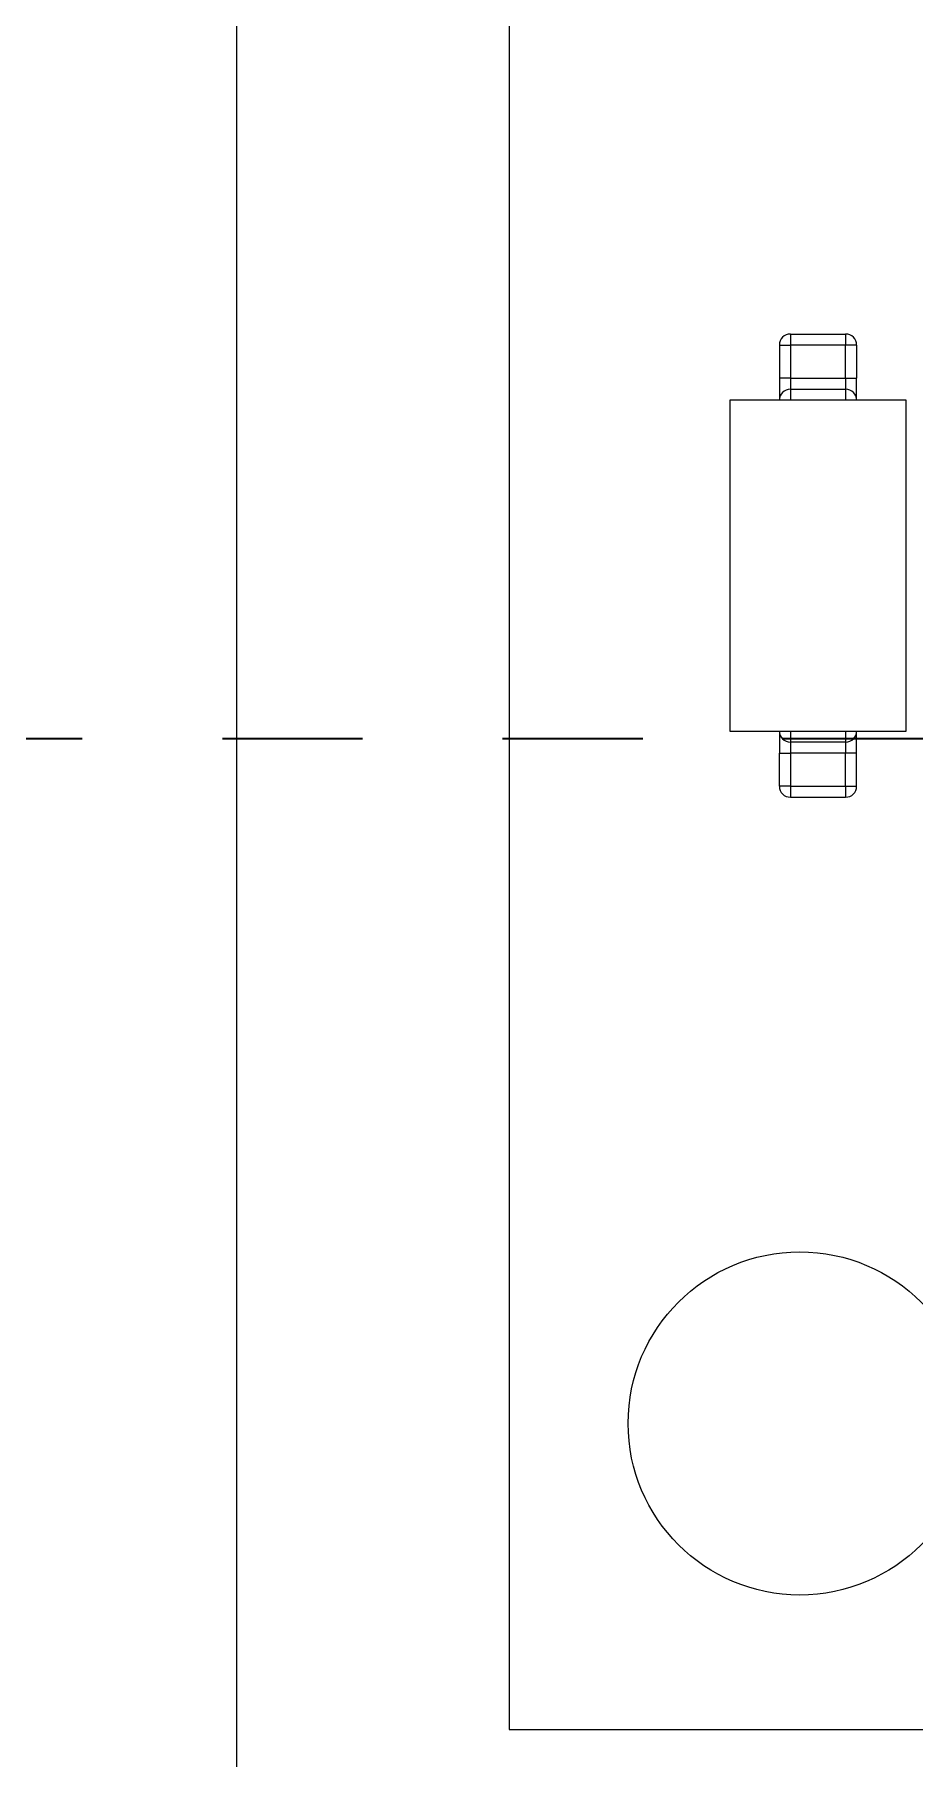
# Model space of a CAD drawing. Header units: millimetres. Extents: x 10 to 419, y 5 to 292.
# Drawn here: x 108.74 to 116.72, y 179.3 to 194.94 of the extents above; entities that cross this region are included whole.
import ezdxf

# ---------------------------------------------------------------- set-up
doc = ezdxf.new("R2010")
doc.units = ezdxf.units.MM
doc.linetypes.add('PHANTOM', pattern=[12.7, 6.35, -1.27, 1.27, -1.27, 1.27, -1.27])

msp = doc.modelspace()

# ---------------------------------------------------------------- linework, layer by layer
at = {"color": 7, "linetype": 'Continuous', "lineweight": 25}
for p, q in [((110.576, 175.572), (110.576, 201.53)), ((113.045, 200.673), (113.045, 179.566)), ((115.595, 192.22), (116.095, 192.22)), ((115.595, 192.22), (115.595, 192.12)), ((116.095, 192.22), (116.095, 192.12)), ((115.495, 192.12), (115.495, 191.82)), ((115.495, 192.12), (115.595, 192.12)), ((116.095, 192.12), (115.595, 192.12)), ((115.595, 192.12), (115.595, 191.82)), ((116.195, 192.12), (116.095, 192.12)), ((116.095, 191.82), (116.095, 192.12)), ((116.195, 192.12), (116.195, 191.82)), ((115.595, 191.82), (115.495, 191.82)), ((115.495, 191.82), (115.495, 191.62)), ((115.595, 191.82), (115.595, 191.72)), ((115.595, 191.82), (116.095, 191.82)), ((115.595, 191.72), (116.095, 191.72)), ((115.595, 191.72), (115.595, 191.62)), ((116.095, 191.82), (116.095, 191.72)), ((116.095, 191.82), (116.195, 191.82)), ((116.095, 191.72), (116.095, 191.62)), ((116.195, 191.62), (116.195, 191.82)), ((116.645, 191.62), (115.045, 191.62)), ((115.045, 191.62), (115.045, 188.62)), ((116.645, 188.62), (116.645, 191.62)), ((115.045, 188.62), (116.645, 188.62)), ((115.495, 188.62), (115.495, 188.42)), ((115.595, 188.62), (115.595, 188.52)), ((116.095, 188.62), (116.095, 188.52)), ((116.195, 188.42), (116.195, 188.62)), ((115.495, 188.42), (115.595, 188.42)), ((115.495, 188.12), (115.495, 188.42)), ((116.095, 188.52), (115.595, 188.52)), ((115.595, 188.52), (115.595, 188.42)), ((116.095, 188.42), (115.595, 188.42)), ((115.595, 188.42), (115.595, 188.12)), ((116.095, 188.52), (116.095, 188.42)), ((116.195, 188.42), (116.095, 188.42)), ((116.095, 188.12), (116.095, 188.42)), ((116.195, 188.12), (116.195, 188.42)), ((115.595, 188.12), (115.495, 188.12)), ((115.595, 188.12), (115.595, 188.02)), ((115.595, 188.12), (116.095, 188.12)), ((116.095, 188.12), (116.195, 188.12)), ((116.095, 188.12), (116.095, 188.02)), ((115.595, 188.02), (116.095, 188.02)), ((113.045, 179.566), (128.793, 179.566))]:
    msp.add_line(p, q, dxfattribs=at)
at = {"color": 7, "linetype": 'PHANTOM', "lineweight": 35}
msp.add_line((413.976, 188.551), (17.176, 188.551), dxfattribs=at)
at = {"color": 7, "linetype": 'Continuous', "lineweight": 25}
msp.add_circle((115.68, 182.341), 1.556, dxfattribs=at)
for centre, start, end in [((115.595, 192.12), 90, 180), ((116.095, 192.12), 0, 90), ((115.595, 191.62), 90, 180), ((116.095, 191.62), 0, 90), ((115.595, 188.62), 180, 270), ((116.095, 188.62), 270, 0), ((115.595, 188.12), 180, 270), ((116.095, 188.12), 270, 0)]:
    msp.add_arc(centre, 0.1, start, end, dxfattribs=at)

doc.saveas('drawing.dxf')
